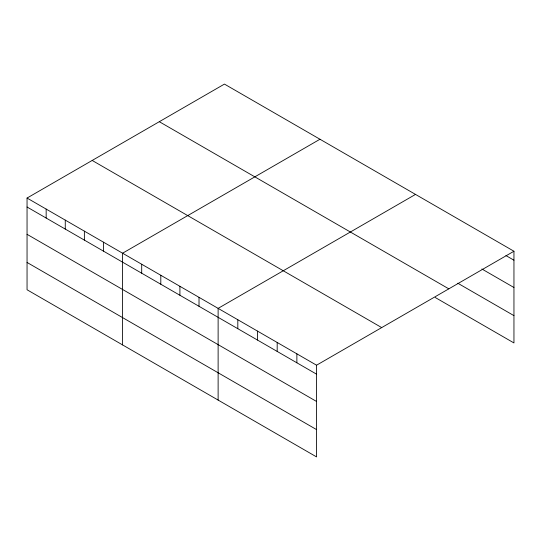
<?xml version="1.0" encoding="UTF-8"?>
<svg xmlns="http://www.w3.org/2000/svg" width="541" height="541" viewBox="0 0 541 541"><rect width="100%" height="100%" fill="white"/><g stroke="black" fill="none" stroke-linecap="round" stroke-linejoin="round"><path stroke-width="0.81" d="M316.559 401.469L316.559 365.202L27.05 198.053L27.05 289.76L316.559 456.908L316.559 401.469L27.05 234.321M435.201 297.482L513.95 342.947L513.95 251.24L224.441 84.092L27.05 198.053M319.974 139.247L122.591 253.208L122.591 344.921M415.515 194.408L218.124 308.37L218.124 400.076M316.559 365.202L513.95 251.24M505.93 255.568L513.95 260.201M481.869 268.985L513.95 287.508M457.808 283.227L513.95 315.64M159.297 121.698L448.814 288.847M92.186 160.447L381.703 327.596M27.05 207.014L316.559 374.162M27.05 262.453L316.559 429.601M296.874 353.834L296.874 362.795M277.188 342.467L277.188 351.427M257.502 331.099L257.502 340.059M237.817 319.738L237.817 328.698M199.02 297.34L199.02 306.301M179.91 286.304L179.91 295.264M160.805 275.274L160.805 284.235M141.695 264.245L141.695 273.205M103.48 242.179L103.48 251.139M84.376 231.149L84.376 240.109M65.265 220.113L65.265 229.073M46.161 209.083L46.161 218.043"/></g></svg>
